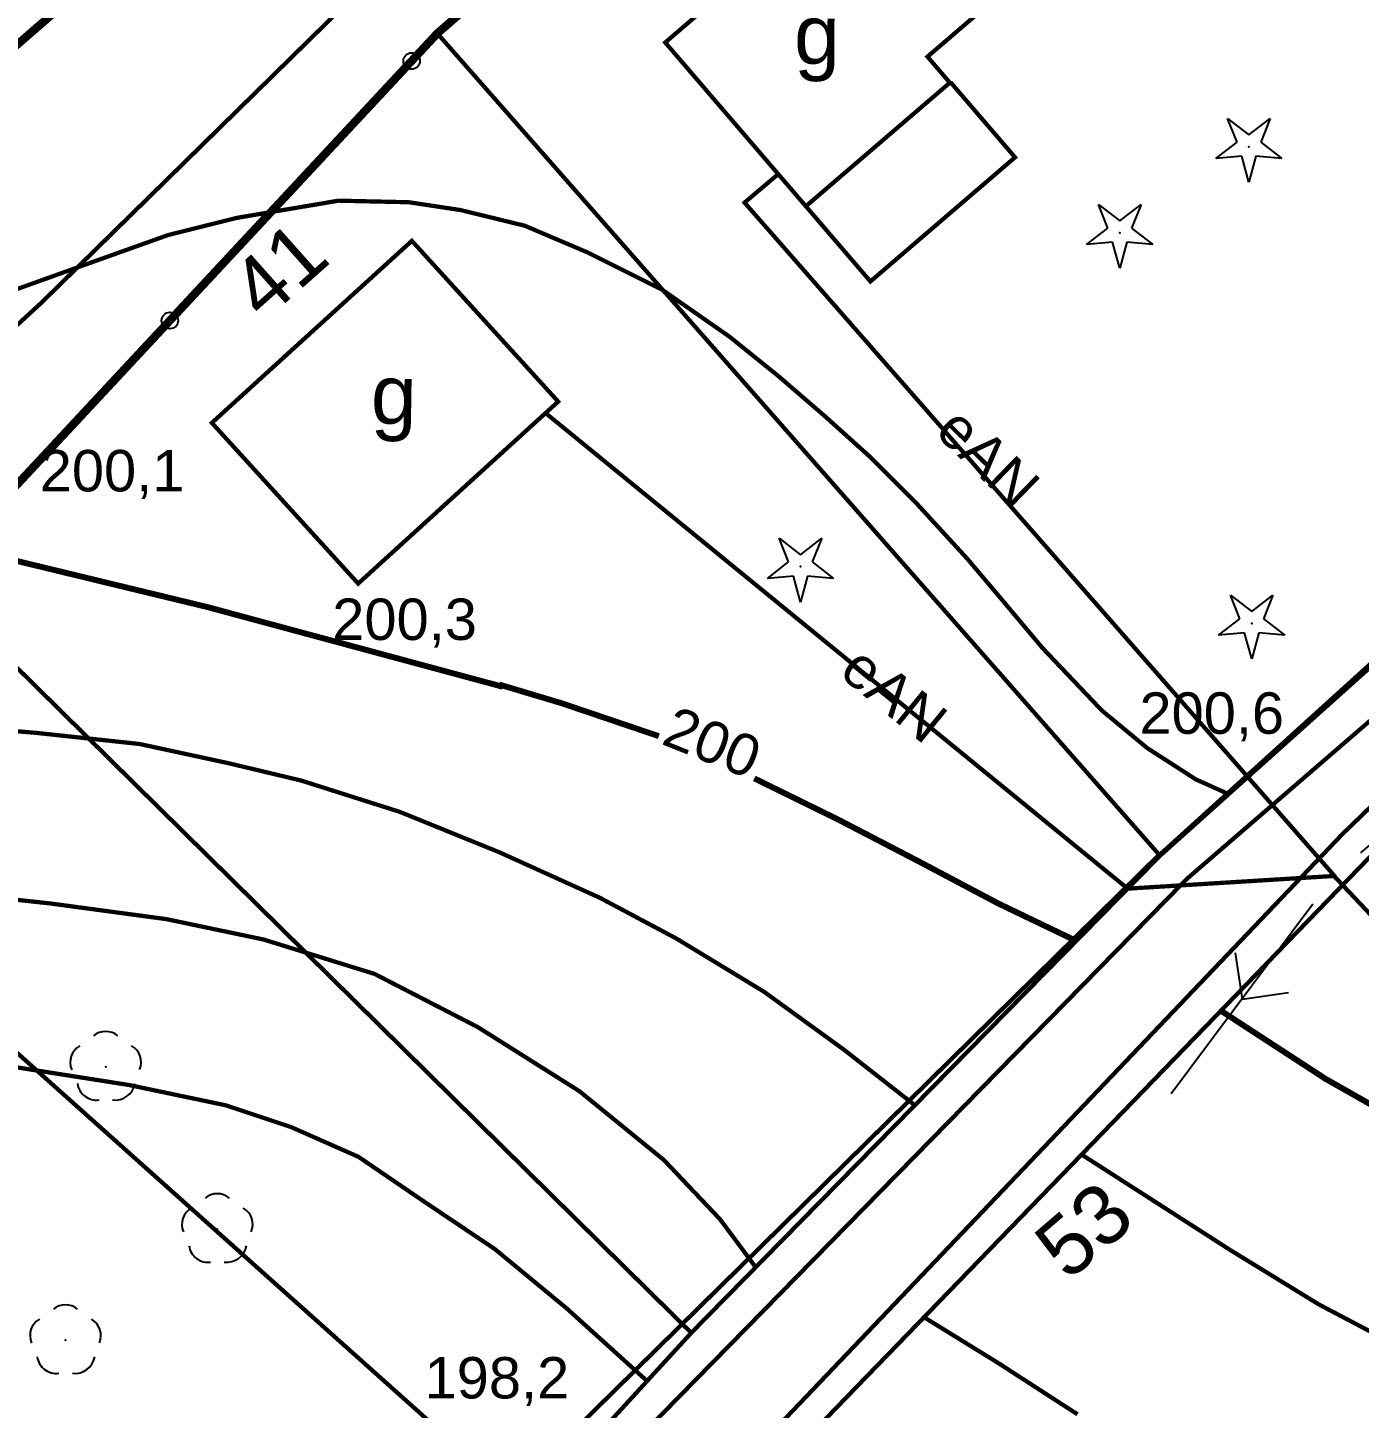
# Model space of a CAD drawing. Extents: x 7572697 to 7573818, y 5546684 to 5547005.
# Drawn here: x 7573226.33 to 7573254.49, y 5546802.58 to 5546831.78 of the extents above; entities that cross this region are included whole.
import ezdxf
from ezdxf.enums import TextEntityAlignment as Align

# ---------------------------------------------------------------- set-up
doc = ezdxf.new("R2010")
doc.units = 0
doc.header["$MEASUREMENT"] = 0
doc.linetypes.add('2', pattern=[1, 0.5, -0.5])
doc.linetypes.add('901', pattern=[0])
doc.styles.add('STYL_ARIAL', font='Arial', dxfattribs={"oblique": 0.1})

# ---------------------------------------------------------------- blocks, each defined once
blk = doc.blocks.new('921')
at = {"color": 0}
for p, q in [((-0.25, 0.1), (-0.45, 0.6)), ((-0.45, 0.6), (0, 0.25)), ((0, 0.25), (0.45, 0.6)), ((0.45, 0.6), (0.25, 0.1)), ((-0.7, -0.25), (-0.25, 0.1)), ((0.25, 0.1), (0.7, -0.25)), ((-0.15, -0.2), (-0.7, -0.25)), ((0, -0.75), (-0.15, -0.2)), ((0.15, -0.2), (0, -0.75)), ((0.7, -0.25), (0.15, -0.2))]:
    blk.add_line(p, q, dxfattribs=at)
blk.add_point((0, 0), dxfattribs=at)
blk = doc.blocks.new('516')
at = {"color": 0}
for p, q in [((3.25, 0), (2.55, 0.7)), ((0.75, 0), (5.75, 0)), ((2.55, -0.7), (3.25, 0))]:
    blk.add_line(p, q, dxfattribs=at)
blk = doc.blocks.new('922')
at = {"color": 0}
for centre, radius, start, end in [((0, 0.35), 0.4, 50.114, 129.886), ((-0.35, 0.1), 0.4, 119.8482, 203.5195), ((0.35, 0.1), 0.4, 336.8845, 60.1518), ((-0.2, -0.3), 0.4, 187.477, 278.4788), ((0.2, -0.275), 0.425, 262.6459, 349.6289)]:
    blk.add_arc(centre, radius, start, end, dxfattribs=at)
blk.add_point((0, 0), dxfattribs=at)

msp = doc.modelspace()

# ---------------------------------------------------------------- linework, layer by layer
at = {"color": 0, "const_width": 0.09}
for points in [[(7573294.746, 5546886.9156), (7573282.8397, 5546876.5307), (7573268.5522, 5546864.5318), (7573254.2647, 5546852.4271), (7573248.0999, 5546847.1751), (7573233.7462, 5546832.9537), (7573226.6157, 5546825.9555), (7573220.2656, 5546820.1346), (7573212.0636, 5546812.4617), (7573209.087, 5546809.6571)], [(7573242.784, 5546828.001), (7573245.828, 5546830.614), (7573245.3555, 5546831.1644), (7573246.4907, 5546832.1388), (7573243.99, 5546835.052), (7573239.8108, 5546831.4645), (7573242.784, 5546828.001)], [(7573230.225, 5546823.421), (7573233.319, 5546820.022), (7573237.5472, 5546823.8708), (7573234.4532, 5546827.2698), (7573230.225, 5546823.421)], [(7573253.8936, 5546813.8182), (7573253.8916, 5546813.821), (7573253.8897, 5546813.824), (7573253.8879, 5546813.8269), (7573253.8862, 5546813.83), (7573253.8846, 5546813.8331), (7573253.8831, 5546813.8363), (7573253.8817, 5546813.8395), (7573253.8804, 5546813.8427), (7573253.8793, 5546813.846), (7573253.8783, 5546813.8493), (7573253.8773, 5546813.8527), (7573253.8765, 5546813.8561), (7573253.8759, 5546813.8595), (7573253.8753, 5546813.863), (7573253.8749, 5546813.8664), (7573253.8745, 5546813.8699), (7573253.8744, 5546813.8734), (7573253.8743, 5546813.8769), (7573253.8743, 5546813.8804), (7573253.8745, 5546813.8839), (7573253.8748, 5546813.8873), (7573253.8752, 5546813.8908), (7573253.8757, 5546813.8943), (7573253.8764, 5546813.8977), (7573253.8772, 5546813.9011), (7573253.878, 5546813.9045), (7573253.8791, 5546813.9078), (7573253.8802, 5546813.9111), (7573253.8814, 5546813.9144), (7573253.8828, 5546813.9176), (7573253.8842, 5546813.9208), (7573253.8858, 5546813.9239), (7573253.8875, 5546813.9269), (7573253.8893, 5546813.9299), (7573253.8912, 5546813.9329), (7573253.8931, 5546813.9357), (7573253.8952, 5546813.9385), (7573253.8974, 5546813.9413), (7573253.8997, 5546813.9439), (7573253.9021, 5546813.9465), (7573253.9045, 5546813.9489), (7573253.9071, 5546813.9513), (7573253.9097, 5546813.9536), (7573253.9124, 5546813.9558), (7573253.9152, 5546813.958), (7573253.918, 5546813.96), (7573253.921, 5546813.9619), (7573253.9239, 5546813.9637), (7573253.927, 5546813.9654), (7573253.9301, 5546813.967), (7573253.9333, 5546813.9685), (7573253.9365, 5546813.9699), (7573253.9397, 5546813.9711), (7573253.943, 5546813.9723), (7573253.9463, 5546813.9733), (7573253.9497, 5546813.9742), (7573253.9531, 5546813.975), (7573253.9565, 5546813.9757), (7573253.96, 5546813.9763), (7573253.9634, 5546813.9767), (7573253.9669, 5546813.977), (7573253.9704, 5546813.9772), (7573253.9739, 5546813.9773), (7573253.9774, 5546813.9772), (7573253.9809, 5546813.9771), (7573253.9843, 5546813.9768), (7573253.9878, 5546813.9764), (7573253.9913, 5546813.9758), (7573253.9947, 5546813.9752), (7573253.9981, 5546813.9744), (7573254.0015, 5546813.9735), (7573254.0048, 5546813.9725), (7573254.0081, 5546813.9714), (7573254.0114, 5546813.9701), (7573254.0146, 5546813.9688), (7573254.0178, 5546813.9673), (7573254.0209, 5546813.9658), (7573254.0239, 5546813.9641), (7573254.0269, 5546813.9623), (7573254.0299, 5546813.9604), (7573254.0327, 5546813.9584), (7573254.0355, 5546813.9563), (7573254.0383, 5546813.9541), (7573254.0409, 5546813.9518), (7573254.0435, 5546813.9495), (7573254.0459, 5546813.947), (7573254.0483, 5546813.9445), (7573254.0506, 5546813.9418), (7573254.0528, 5546813.9391), (7573254.055, 5546813.9364), (7573254.057, 5546813.9335), (7573254.0589, 5546813.9306), (7573254.0607, 5546813.9276), (7573254.0624, 5546813.9246), (7573254.064, 5546813.9215), (7573254.0655, 5546813.9183), (7573254.0669, 5546813.9151), (7573254.0681, 5546813.9118), (7573254.0693, 5546813.9085), (7573254.0703, 5546813.9052), (7573254.0712, 5546813.9018), (7573254.072, 5546813.8984), (7573254.0727, 5546813.895), (7573254.0732, 5546813.8916), (7573254.0737, 5546813.8881), (7573254.074, 5546813.8846), (7573254.0742, 5546813.8812), (7573254.0743, 5546813.8777), (7573254.0742, 5546813.8742), (7573254.0741, 5546813.8707), (7573254.0738, 5546813.8672), (7573254.0734, 5546813.8637), (7573254.0728, 5546813.8603), (7573254.0722, 5546813.8569), (7573254.0714, 5546813.8535), (7573254.0705, 5546813.8501), (7573254.0695, 5546813.8467), (7573254.0684, 5546813.8434), (7573254.0671, 5546813.8402), (7573254.0658, 5546813.837), (7573254.0643, 5546813.8338), (7573254.0628, 5546813.8307), (7573254.0611, 5546813.8276), (7573254.0593, 5546813.8246), (7573254.0574, 5546813.8217), (7573254.0554, 5546813.8188), (7573254.0533, 5546813.816), (7573254.0511, 5546813.8133), (7573254.0488, 5546813.8107), (7573254.0465, 5546813.8081), (7573254.044, 5546813.8056), (7573254.0415, 5546813.8032), (7573254.0388, 5546813.8009), (7573254.0361, 5546813.7987), (7573254.0334, 5546813.7966), (7573254.0305, 5546813.7946), (7573254.0276, 5546813.7927), (7573254.0246, 5546813.7909), (7573254.0216, 5546813.7892), (7573254.0185, 5546813.7876), (7573254.0153, 5546813.7861), (7573254.0121, 5546813.7847), (7573254.0088, 5546813.7834), (7573254.0055, 5546813.7823), (7573254.0022, 5546813.7813), (7573253.9988, 5546813.7803), (7573253.9954, 5546813.7795), (7573253.992, 5546813.7789), (7573253.9886, 5546813.7783), (7573253.9851, 5546813.7779), (7573253.9816, 5546813.7775), (7573253.9781, 5546813.7774), (7573253.9747, 5546813.7773), (7573253.9712, 5546813.7773), (7573253.9677, 5546813.7775), (7573253.9642, 5546813.7778), (7573253.9607, 5546813.7782), (7573253.9573, 5546813.7787), (7573253.9539, 5546813.7794), (7573253.9505, 5546813.7802), (7573253.9471, 5546813.781), (7573253.9437, 5546813.7821), (7573253.9404, 5546813.7832), (7573253.9372, 5546813.7844), (7573253.934, 5546813.7858), (7573253.9308, 5546813.7872), (7573253.9277, 5546813.7888), (7573253.9246, 5546813.7905), (7573253.9216, 5546813.7923), (7573253.9187, 5546813.7942), (7573253.9158, 5546813.7962), (7573253.913, 5546813.7982), (7573253.9103, 5546813.8004), (7573253.9076, 5546813.8027), (7573253.9051, 5546813.8051), (7573253.9026, 5546813.8075), (7573253.9002, 5546813.8101), (7573253.8979, 5546813.8127), (7573253.8936, 5546813.8182)]]:
    msp.add_lwpolyline(points, dxfattribs=at)
at = {"color": 3, "linetype": '901', "const_width": 0.175}
for points in [[(7573224.226, 5546820.096), (7573234.992, 5546831.657), (7573247.147, 5546842.212), (7573257.8, 5546851.654), (7573280.732, 5546871.932), (7573291.612, 5546881.64)], [(7573208.7199, 5546816.2851), (7573240.8866, 5546844.278)]]:
    msp.add_lwpolyline(points, dxfattribs=at)
at = {"color": 5, "const_width": 0.09}
for points in [[(7573237.3646, 5546800.0321), (7573250.8415, 5546813.7794), (7573274.0191, 5546833.7952), (7573297.091, 5546853.5333), (7573317.3846, 5546871.3531)], [(7573199.83, 5546806.53), (7573208.5938, 5546825.7585), (7573246.3501, 5546791.9974), (7573275.3751, 5546766.7692), (7573286.8978, 5546756.7282), (7573305.899, 5546737.356)]]:
    msp.add_lwpolyline(points, dxfattribs=at)
at = {"color": 0, "linetype": '2', "const_width": 0.09}
for points in [[(7573227.0356, 5546781.6916), (7573230.6405, 5546786.7518), (7573237.3874, 5546796.3826), (7573239.4049, 5546799.2599), (7573242.4476, 5546802.468), (7573254.1157, 5546814.7116), (7573255.1873, 5546815.7501), (7573263.1909, 5546822.5962), (7573277.8489, 5546835.0052), (7573290.5422, 5546845.8399), (7573296.6938, 5546851.1646), (7573305.1208, 5546858.487)], [(7573272.6223, 5546834.0188), (7573261.3114, 5546824.2954), (7573250.265, 5546814.2875)], [(7573242.784, 5546828.001), (7573244.149, 5546826.411), (7573247.2062, 5546829.0356), (7573245.8413, 5546830.6255)], [(7573232.5423, 5546819.3379), (7573232.5413, 5546819.3393), (7573232.5404, 5546819.3408), (7573232.5395, 5546819.3423), (7573232.5386, 5546819.3438), (7573232.5378, 5546819.3453), (7573232.5371, 5546819.3469), (7573232.5364, 5546819.3485), (7573232.5358, 5546819.3501), (7573232.5352, 5546819.3518), (7573232.5347, 5546819.3535), (7573232.5342, 5546819.3551), (7573232.5338, 5546819.3568), (7573232.5335, 5546819.3585), (7573232.5332, 5546819.3603), (7573232.533, 5546819.362), (7573232.5328, 5546819.3637), (7573232.5327, 5546819.3655), (7573232.5327, 5546819.3672), (7573232.5327, 5546819.369), (7573232.5328, 5546819.3707), (7573232.5329, 5546819.3725), (7573232.5331, 5546819.3742), (7573232.5334, 5546819.3759), (7573232.5337, 5546819.3776), (7573232.5341, 5546819.3793), (7573232.5346, 5546819.381), (7573232.5351, 5546819.3827), (7573232.5356, 5546819.3843), (7573232.5363, 5546819.386), (7573232.5369, 5546819.3876), (7573232.5377, 5546819.3892), (7573232.5384, 5546819.3907), (7573232.5393, 5546819.3923), (7573232.5402, 5546819.3938), (7573232.5411, 5546819.3952), (7573232.5421, 5546819.3967), (7573232.5432, 5546819.3981), (7573232.5443, 5546819.3994), (7573232.5454, 5546819.4007), (7573232.5466, 5546819.402), (7573232.5478, 5546819.4033), (7573232.5491, 5546819.4044), (7573232.5504, 5546819.4056), (7573232.5518, 5546819.4067), (7573232.5531, 5546819.4078), (7573232.5546, 5546819.4088), (7573232.556, 5546819.4097), (7573232.5575, 5546819.4106), (7573232.559, 5546819.4115), (7573232.5606, 5546819.4123), (7573232.5622, 5546819.413), (7573232.5638, 5546819.4137), (7573232.5654, 5546819.4143), (7573232.5671, 5546819.4149), (7573232.5687, 5546819.4154), (7573232.5704, 5546819.4159), (7573232.5721, 5546819.4163), (7573232.5738, 5546819.4166), (7573232.5755, 5546819.4169), (7573232.5773, 5546819.4171), (7573232.579, 5546819.4173), (7573232.5807, 5546819.4174), (7573232.5825, 5546819.4174), (7573232.5842, 5546819.4174), (7573232.586, 5546819.4173), (7573232.5877, 5546819.4172), (7573232.5895, 5546819.417), (7573232.5912, 5546819.4167), (7573232.5929, 5546819.4164), (7573232.5946, 5546819.416), (7573232.5963, 5546819.4155), (7573232.598, 5546819.415), (7573232.5996, 5546819.4145), (7573232.6012, 5546819.4138), (7573232.6028, 5546819.4132), (7573232.6044, 5546819.4124), (7573232.606, 5546819.4117), (7573232.6075, 5546819.4108), (7573232.609, 5546819.4099), (7573232.6105, 5546819.409), (7573232.6119, 5546819.408), (7573232.6133, 5546819.4069), (7573232.6147, 5546819.4058), (7573232.616, 5546819.4047), (7573232.6173, 5546819.4035), (7573232.6185, 5546819.4023), (7573232.6197, 5546819.401), (7573232.6209, 5546819.3997), (7573232.622, 5546819.3984), (7573232.623, 5546819.397), (7573232.624, 5546819.3955), (7573232.625, 5546819.3941), (7573232.6259, 5546819.3926), (7573232.6267, 5546819.3911), (7573232.6275, 5546819.3895), (7573232.6283, 5546819.3879), (7573232.629, 5546819.3863), (7573232.6296, 5546819.3847), (7573232.6302, 5546819.3831), (7573232.6307, 5546819.3814), (7573232.6312, 5546819.3797), (7573232.6316, 5546819.378), (7573232.6319, 5546819.3763), (7573232.6322, 5546819.3746), (7573232.6324, 5546819.3728), (7573232.6325, 5546819.3711), (7573232.6326, 5546819.3694), (7573232.6327, 5546819.3676), (7573232.6327, 5546819.3659), (7573232.6326, 5546819.3641), (7573232.6324, 5546819.3624), (7573232.6322, 5546819.3607), (7573232.632, 5546819.3589), (7573232.6316, 5546819.3572), (7573232.6312, 5546819.3555), (7573232.6308, 5546819.3538), (7573232.6303, 5546819.3522), (7573232.6297, 5546819.3505), (7573232.6291, 5546819.3489), (7573232.6284, 5546819.3473), (7573232.6277, 5546819.3457), (7573232.6269, 5546819.3441), (7573232.6261, 5546819.3426), (7573232.6252, 5546819.3411), (7573232.6242, 5546819.3396), (7573232.6232, 5546819.3382), (7573232.6222, 5546819.3368), (7573232.6211, 5546819.3354), (7573232.62, 5546819.3341), (7573232.6188, 5546819.3328), (7573232.6176, 5546819.3316), (7573232.6163, 5546819.3304), (7573232.615, 5546819.3292), (7573232.6136, 5546819.3281), (7573232.6122, 5546819.3271), (7573232.6108, 5546819.3261), (7573232.6093, 5546819.3251), (7573232.6079, 5546819.3242), (7573232.6063, 5546819.3234), (7573232.6048, 5546819.3226), (7573232.6032, 5546819.3218), (7573232.6016, 5546819.3211), (7573232.6, 5546819.3205), (7573232.5983, 5546819.3199), (7573232.5967, 5546819.3194), (7573232.595, 5546819.319), (7573232.5933, 5546819.3186), (7573232.5916, 5546819.3182), (7573232.5898, 5546819.3179), (7573232.5881, 5546819.3177), (7573232.5864, 5546819.3176), (7573232.5846, 5546819.3175), (7573232.5829, 5546819.3174), (7573232.5811, 5546819.3174), (7573232.5794, 5546819.3175), (7573232.5776, 5546819.3177), (7573232.5759, 5546819.3179), (7573232.5742, 5546819.3181), (7573232.5725, 5546819.3185), (7573232.5708, 5546819.3189), (7573232.5691, 5546819.3193), (7573232.5674, 5546819.3198), (7573232.5658, 5546819.3204), (7573232.5641, 5546819.321), (7573232.5625, 5546819.3217), (7573232.5609, 5546819.3224), (7573232.5594, 5546819.3232), (7573232.5579, 5546819.324), (7573232.5564, 5546819.3249), (7573232.5549, 5546819.3259), (7573232.5535, 5546819.3269), (7573232.5521, 5546819.3279), (7573232.5507, 5546819.329), (7573232.5494, 5546819.3301), (7573232.5481, 5546819.3313), (7573232.5469, 5546819.3325), (7573232.5457, 5546819.3338), (7573232.5445, 5546819.3351), (7573232.5423, 5546819.3379)], [(7573251.5262, 5546815.9644), (7573251.5252, 5546815.9659), (7573251.5243, 5546815.9673), (7573251.5233, 5546815.9688), (7573251.5225, 5546815.9703), (7573251.5217, 5546815.9719), (7573251.521, 5546815.9735), (7573251.5203, 5546815.9751), (7573251.5196, 5546815.9767), (7573251.5191, 5546815.9783), (7573251.5185, 5546815.98), (7573251.5181, 5546815.9817), (7573251.5177, 5546815.9834), (7573251.5173, 5546815.9851), (7573251.5171, 5546815.9868), (7573251.5168, 5546815.9886), (7573251.5167, 5546815.9903), (7573251.5166, 5546815.992), (7573251.5166, 5546815.9938), (7573251.5166, 5546815.9955), (7573251.5167, 5546815.9973), (7573251.5168, 5546815.999), (7573251.517, 5546816.0007), (7573251.5173, 5546816.0025), (7573251.5176, 5546816.0042), (7573251.518, 5546816.0059), (7573251.5184, 5546816.0076), (7573251.5189, 5546816.0092), (7573251.5195, 5546816.0109), (7573251.5201, 5546816.0125), (7573251.5208, 5546816.0141), (7573251.5215, 5546816.0157), (7573251.5223, 5546816.0173), (7573251.5232, 5546816.0188), (7573251.5241, 5546816.0203), (7573251.525, 5546816.0218), (7573251.526, 5546816.0232), (7573251.527, 5546816.0246), (7573251.5281, 5546816.026), (7573251.5293, 5546816.0273), (7573251.5305, 5546816.0286), (7573251.5317, 5546816.0298), (7573251.533, 5546816.031), (7573251.5343, 5546816.0322), (7573251.5356, 5546816.0333), (7573251.537, 5546816.0343), (7573251.5384, 5546816.0353), (7573251.5399, 5546816.0363), (7573251.5414, 5546816.0372), (7573251.5429, 5546816.038), (7573251.5445, 5546816.0388), (7573251.546, 5546816.0396), (7573251.5476, 5546816.0403), (7573251.5493, 5546816.0409), (7573251.5509, 5546816.0415), (7573251.5526, 5546816.042), (7573251.5543, 5546816.0424), (7573251.556, 5546816.0428), (7573251.5577, 5546816.0432), (7573251.5594, 5546816.0435), (7573251.5611, 5546816.0437), (7573251.5629, 5546816.0438), (7573251.5646, 5546816.0439), (7573251.5664, 5546816.044), (7573251.5681, 5546816.044), (7573251.5699, 5546816.0439), (7573251.5716, 5546816.0437), (7573251.5733, 5546816.0435), (7573251.575, 5546816.0433), (7573251.5768, 5546816.0429), (7573251.5785, 5546816.0425), (7573251.5802, 5546816.0421), (7573251.5818, 5546816.0416), (7573251.5835, 5546816.041), (7573251.5851, 5546816.0404), (7573251.5867, 5546816.0397), (7573251.5883, 5546816.039), (7573251.5899, 5546816.0382), (7573251.5914, 5546816.0374), (7573251.5929, 5546816.0365), (7573251.5944, 5546816.0355), (7573251.5958, 5546816.0345), (7573251.5972, 5546816.0335), (7573251.5985, 5546816.0324), (7573251.5999, 5546816.0313), (7573251.6011, 5546816.0301), (7573251.6024, 5546816.0288), (7573251.6036, 5546816.0276), (7573251.6047, 5546816.0263), (7573251.6058, 5546816.0249), (7573251.6069, 5546816.0235), (7573251.6079, 5546816.0221), (7573251.6089, 5546816.0206), (7573251.6098, 5546816.0191), (7573251.6106, 5546816.0176), (7573251.6114, 5546816.0161), (7573251.6122, 5546816.0145), (7573251.6128, 5546816.0129), (7573251.6135, 5546816.0113), (7573251.614, 5546816.0096), (7573251.6146, 5546816.0079), (7573251.615, 5546816.0063), (7573251.6154, 5546816.0046), (7573251.6158, 5546816.0028), (7573251.616, 5546816.0011), (7573251.6163, 5546815.9994), (7573251.6164, 5546815.9977), (7573251.6165, 5546815.9959), (7573251.6166, 5546815.9942), (7573251.6165, 5546815.9924), (7573251.6164, 5546815.9907), (7573251.6163, 5546815.9889), (7573251.6161, 5546815.9872), (7573251.6158, 5546815.9855), (7573251.6155, 5546815.9838), (7573251.6151, 5546815.9821), (7573251.6147, 5546815.9804), (7573251.6142, 5546815.9787), (7573251.6136, 5546815.9771), (7573251.613, 5546815.9754), (7573251.6123, 5546815.9738), (7573251.6116, 5546815.9722), (7573251.6108, 5546815.9707), (7573251.61, 5546815.9691), (7573251.6091, 5546815.9676), (7573251.6081, 5546815.9662), (7573251.6071, 5546815.9647), (7573251.6061, 5546815.9633), (7573251.605, 5546815.962), (7573251.6038, 5546815.9607), (7573251.6027, 5546815.9594), (7573251.6014, 5546815.9581), (7573251.6002, 5546815.9569), (7573251.5988, 5546815.9558), (7573251.5975, 5546815.9547), (7573251.5961, 5546815.9536), (7573251.5947, 5546815.9526), (7573251.5932, 5546815.9517), (7573251.5917, 5546815.9508), (7573251.5902, 5546815.9499), (7573251.5886, 5546815.9491), (7573251.5871, 5546815.9484), (7573251.5855, 5546815.9477), (7573251.5838, 5546815.9471), (7573251.5822, 5546815.9465), (7573251.5805, 5546815.946), (7573251.5788, 5546815.9455), (7573251.5771, 5546815.9451), (7573251.5754, 5546815.9448), (7573251.5737, 5546815.9445), (7573251.572, 5546815.9443), (7573251.5702, 5546815.9441), (7573251.5685, 5546815.944), (7573251.5667, 5546815.944), (7573251.565, 5546815.944), (7573251.5633, 5546815.9441), (7573251.5615, 5546815.9442), (7573251.5598, 5546815.9444), (7573251.5581, 5546815.9447), (7573251.5563, 5546815.945), (7573251.5546, 5546815.9454), (7573251.553, 5546815.9459), (7573251.5513, 5546815.9464), (7573251.5496, 5546815.9469), (7573251.548, 5546815.9475), (7573251.5464, 5546815.9482), (7573251.5448, 5546815.949), (7573251.5433, 5546815.9497), (7573251.5417, 5546815.9506), (7573251.5402, 5546815.9515), (7573251.5388, 5546815.9524), (7573251.5373, 5546815.9534), (7573251.5359, 5546815.9545), (7573251.5346, 5546815.9556), (7573251.5332, 5546815.9567), (7573251.532, 5546815.9579), (7573251.5307, 5546815.9591), (7573251.5295, 5546815.9604), (7573251.5284, 5546815.9617), (7573251.5262, 5546815.9644)], [(7573209.0703, 5546765.499), (7573219.3891, 5546772.9404), (7573221.7372, 5546778.7943), (7573222.6434, 5546781.0499), (7573228.9273, 5546789.8142), (7573236.792, 5546801.0392), (7573250.2792, 5546814.3147)], [(7573238.297, 5546802.8675), (7573238.296, 5546802.869), (7573238.2951, 5546802.8704), (7573238.2942, 5546802.8719), (7573238.2933, 5546802.8735), (7573238.2925, 5546802.875), (7573238.2918, 5546802.8766), (7573238.2911, 5546802.8782), (7573238.2905, 5546802.8798), (7573238.2899, 5546802.8815), (7573238.2894, 5546802.8831), (7573238.2889, 5546802.8848), (7573238.2885, 5546802.8865), (7573238.2882, 5546802.8882), (7573238.2879, 5546802.8899), (7573238.2877, 5546802.8917), (7573238.2875, 5546802.8934), (7573238.2874, 5546802.8952), (7573238.2874, 5546802.8969), (7573238.2874, 5546802.8986), (7573238.2875, 5546802.9004), (7573238.2876, 5546802.9021), (7573238.2878, 5546802.9039), (7573238.2881, 5546802.9056), (7573238.2884, 5546802.9073), (7573238.2888, 5546802.909), (7573238.2893, 5546802.9107), (7573238.2898, 5546802.9124), (7573238.2903, 5546802.914), (7573238.2909, 5546802.9156), (7573238.2916, 5546802.9173), (7573238.2924, 5546802.9188), (7573238.2931, 5546802.9204), (7573238.294, 5546802.9219), (7573238.2949, 5546802.9234), (7573238.2958, 5546802.9249), (7573238.2968, 5546802.9263), (7573238.2979, 5546802.9277), (7573238.299, 5546802.9291), (7573238.3001, 5546802.9304), (7573238.3013, 5546802.9317), (7573238.3025, 5546802.9329), (7573238.3038, 5546802.9341), (7573238.3051, 5546802.9353), (7573238.3064, 5546802.9364), (7573238.3078, 5546802.9374), (7573238.3093, 5546802.9384), (7573238.3107, 5546802.9394), (7573238.3122, 5546802.9403), (7573238.3137, 5546802.9412), (7573238.3153, 5546802.9419), (7573238.3169, 5546802.9427), (7573238.3185, 5546802.9434), (7573238.3201, 5546802.944), (7573238.3217, 5546802.9446), (7573238.3234, 5546802.9451), (7573238.3251, 5546802.9456), (7573238.3268, 5546802.946), (7573238.3285, 5546802.9463), (7573238.3302, 5546802.9466), (7573238.332, 5546802.9468), (7573238.3337, 5546802.947), (7573238.3354, 5546802.9471), (7573238.3372, 5546802.9471), (7573238.3389, 5546802.9471), (7573238.3407, 5546802.947), (7573238.3424, 5546802.9468), (7573238.3441, 5546802.9466), (7573238.3459, 5546802.9464), (7573238.3476, 5546802.946), (7573238.3493, 5546802.9457), (7573238.351, 5546802.9452), (7573238.3526, 5546802.9447), (7573238.3543, 5546802.9441), (7573238.3559, 5546802.9435), (7573238.3575, 5546802.9428), (7573238.3591, 5546802.9421), (7573238.3607, 5546802.9413), (7573238.3622, 5546802.9405), (7573238.3637, 5546802.9396), (7573238.3652, 5546802.9387), (7573238.3666, 5546802.9377), (7573238.368, 5546802.9366), (7573238.3694, 5546802.9355), (7573238.3707, 5546802.9344), (7573238.372, 5546802.9332), (7573238.3732, 5546802.932), (7573238.3744, 5546802.9307), (7573238.3756, 5546802.9294), (7573238.3767, 5546802.928), (7573238.3777, 5546802.9266), (7573238.3787, 5546802.9252), (7573238.3797, 5546802.9238), (7573238.3806, 5546802.9223), (7573238.3814, 5546802.9207), (7573238.3822, 5546802.9192), (7573238.383, 5546802.9176), (7573238.3837, 5546802.916), (7573238.3843, 5546802.9144), (7573238.3849, 5546802.9127), (7573238.3854, 5546802.9111), (7573238.3858, 5546802.9094), (7573238.3862, 5546802.9077), (7573238.3866, 5546802.906), (7573238.3869, 5546802.9042), (7573238.3871, 5546802.9025), (7573238.3872, 5546802.9008), (7573238.3873, 5546802.899), (7573238.3874, 5546802.8973), (7573238.3874, 5546802.8955), (7573238.3873, 5546802.8938), (7573238.3871, 5546802.8921), (7573238.3869, 5546802.8903), (7573238.3867, 5546802.8886), (7573238.3863, 5546802.8869), (7573238.3859, 5546802.8852), (7573238.3855, 5546802.8835), (7573238.385, 5546802.8818), (7573238.3844, 5546802.8802), (7573238.3838, 5546802.8785), (7573238.3831, 5546802.8769), (7573238.3824, 5546802.8753), (7573238.3816, 5546802.8738), (7573238.3808, 5546802.8723), (7573238.3799, 5546802.8708), (7573238.3789, 5546802.8693), (7573238.3779, 5546802.8679), (7573238.3769, 5546802.8665), (7573238.3758, 5546802.8651), (7573238.3747, 5546802.8638), (7573238.3735, 5546802.8625), (7573238.3722, 5546802.8613), (7573238.371, 5546802.8601), (7573238.3697, 5546802.8589), (7573238.3683, 5546802.8578), (7573238.3669, 5546802.8568), (7573238.3655, 5546802.8557), (7573238.364, 5546802.8548), (7573238.3625, 5546802.8539), (7573238.361, 5546802.853), (7573238.3595, 5546802.8522), (7573238.3579, 5546802.8515), (7573238.3563, 5546802.8508), (7573238.3547, 5546802.8502), (7573238.353, 5546802.8496), (7573238.3513, 5546802.8491), (7573238.3497, 5546802.8486), (7573238.348, 5546802.8482), (7573238.3462, 5546802.8479), (7573238.3445, 5546802.8476), (7573238.3428, 5546802.8474), (7573238.3411, 5546802.8472), (7573238.3393, 5546802.8471), (7573238.3376, 5546802.8471), (7573238.3358, 5546802.8471), (7573238.3341, 5546802.8472), (7573238.3323, 5546802.8473), (7573238.3306, 5546802.8476), (7573238.3289, 5546802.8478), (7573238.3272, 5546802.8481), (7573238.3255, 5546802.8485), (7573238.3238, 5546802.849), (7573238.3221, 5546802.8495), (7573238.3205, 5546802.85), (7573238.3188, 5546802.8507), (7573238.3172, 5546802.8513), (7573238.3156, 5546802.8521), (7573238.3141, 5546802.8529), (7573238.3125, 5546802.8537), (7573238.311, 5546802.8546), (7573238.3096, 5546802.8555), (7573238.3081, 5546802.8565), (7573238.3067, 5546802.8576), (7573238.3054, 5546802.8587), (7573238.3041, 5546802.8598), (7573238.3028, 5546802.861), (7573238.3015, 5546802.8622), (7573238.3003, 5546802.8635), (7573238.2992, 5546802.8648), (7573238.297, 5546802.8675)]]:
    msp.add_lwpolyline(points, dxfattribs=at)
at = {"color": 3, "const_width": 0.09}
for points in [[(7573250.272, 5546814.267), (7573261.893, 5546824.688), (7573247.147, 5546842.212)], [(7573234.992, 5546831.657), (7573250.272, 5546814.267), (7573240.361, 5546804.177)], [(7573230.941, 5546793.895), (7573240.361, 5546804.177), (7573224.226, 5546820.096)], [(7573255.2, 5546814.749), (7573242.125, 5546801.246)]]:
    msp.add_lwpolyline(points, dxfattribs=at)
at = {"color": 1, "const_width": 0.09}
for points in [[(7573253.9743, 5546813.8237), (7573241.4877, 5546828.0788), (7573242.1844, 5546828.6683)], [(7573237.2807, 5546823.6282), (7573249.5881, 5546813.5707), (7573253.95, 5546813.839)], [(7573253.95, 5546813.839), (7573263.4315, 5546803.7959)]]:
    msp.add_lwpolyline(points, dxfattribs=at)
at = {"color": 37}
for points, const_width in [([(7573251.6881, 5546815.5847), (7573251.0266, 5546815.8824), (7573250.0014, 5546816.5438), (7573249.0423, 5546817.3376), (7573247.7855, 5546818.6605), (7573246.9256, 5546819.6857), (7573246.198, 5546820.5456), (7573245.1066, 5546821.7363), (7573244.1475, 5546822.6954), (7573243.1553, 5546823.5884), (7573242.1962, 5546824.4152), (7573241.1709, 5546825.242), (7573239.7488, 5546826.2342), (7573238.1613, 5546827.0279), (7573236.8384, 5546827.5902), (7573235.4824, 5546827.9209), (7573234.391, 5546828.0863), (7573232.9027, 5546828.1193), (7573230.7529, 5546827.7555), (7573229.2977, 5546827.3917), (7573227.4456, 5546826.7303), (7573225.6928, 5546826.1019)], 0.09), ([(7573236.3753, 5546817.8403), (7573230.1245, 5546819.527), (7573226.0235, 5546820.5192), (7573224.2706, 5546820.9161), (7573222.2598, 5546821.0087), (7573219.3494, 5546820.8433), (7573215.546, 5546820.8433), (7573211.9079, 5546820.711), (7573208.6933, 5546820.5126)], 0.125), ([(7573208.6867, 5546817.9858), (7573209.9104, 5546818.085), (7573211.564, 5546817.9527), (7573212.6224, 5546817.8535), (7573214.0776, 5546817.4897), (7573215.8635, 5546817.2913), (7573217.5172, 5546817.2251), (7573219.5016, 5546817.192), (7573221.8167, 5546817.159), (7573224.2641, 5546817.0598), (7573226.5461, 5546816.8613), (7573228.6958, 5546816.6298), (7573230.5942, 5546816.2197), (7573232.1156, 5546815.8559), (7573234.1992, 5546815.1944), (7573236.3158, 5546814.3345), (7573238.4325, 5546813.3754), (7573240.0465, 5546812.5155), (7573241.8985, 5546811.3911), (7573243.5853, 5546810.1674), (7573245.1066, 5546808.9767)], 0.09), ([(7573236.3026, 5546817.8866), (7573237.6255, 5546817.4897), (7573239.676, 5546816.7952)], 0.125), ([(7573241.6935, 5546815.9022), (7573243.4464, 5546815.0423), (7573245.1662, 5546814.1493), (7573246.8529, 5546813.2564), (7573248.5065, 5546812.4626)], 0.125), ([(7573241.7332, 5546805.5504), (7573240.9725, 5546806.5757), (7573239.7819, 5546807.8324), (7573237.996, 5546809.2876), (7573235.8462, 5546810.6436), (7573233.6634, 5546811.7681), (7573231.3152, 5546812.4957), (7573229.2647, 5546812.9257), (7573226.8173, 5546813.2564), (7573224.9983, 5546813.4548), (7573223.0801, 5546813.4218), (7573219.6669, 5546813.2233), (7573216.8227, 5546812.9918), (7573213.9453, 5546812.6942), (7573208.7198, 5546811.9996)], 0.09), ([(7573251.5823, 5546810.9743), (7573253.7651, 5546809.5522), (7573256.444, 5546808.0308), (7573258.7591, 5546806.8071), (7573261.0478, 5546805.7157), (7573263.0983, 5546804.4259), (7573263.6936, 5546804.0621)], 0.125), ([(7573208.7198, 5546809.1884), (7573211.3656, 5546809.8168), (7573214.0115, 5546810.2798), (7573215.7643, 5546810.379), (7573218.5425, 5546810.4452), (7573220.8576, 5546810.4121), (7573223.3711, 5546810.2137), (7573226.1492, 5546809.7837), (7573228.4643, 5546809.4199), (7573230.5149, 5546808.99), (7573231.9039, 5546808.5269), (7573233.3261, 5546807.8986), (7573234.7813, 5546806.9064), (7573236.21, 5546805.9473), (7573237.7314, 5546804.6905), (7573239.4512, 5546803.1361)], 0.09), ([(7573282.0821, 5546784.1588), (7573280.0647, 5546785.0518), (7573277.6173, 5546786.1762), (7573275.7652, 5546787.2015), (7573274.343, 5546788.0945), (7573273.1524, 5546789.1197), (7573272.0941, 5546790.1119), (7573270.3412, 5546791.8648), (7573268.2576, 5546793.9153), (7573266.2732, 5546795.7476), (7573264.8511, 5546797.0374), (7573263.462, 5546798.2942), (7573261.9407, 5546799.6502), (7573260.7501, 5546800.7746), (7573260.0555, 5546801.3369), (7573259.1295, 5546801.9322), (7573256.1463, 5546803.4536), (7573253.6328, 5546804.7765), (7573251.7476, 5546805.934), (7573248.6387, 5546807.9316)], 0.09), ([(7573245.2852, 5546804.5053), (7573246.8396, 5546803.5462), (7573248.5263, 5546802.4548)], 0.09)]:
    msp.add_lwpolyline(points, dxfattribs=dict(at, const_width=const_width))
at = {"color": 0}
for centre in [(7573234.4485, 5546831.0733), (7573229.3372, 5546825.5847)]:
    msp.add_circle(centre, 0.175, dxfattribs=at)

# ---------------------------------------------------------------- block references
for name, p in [('921', (7573252.15, 5546829.26)), ('921', (7573249.42, 5546827.44)), ('921', (7573242.67, 5546820.38)), ('921', (7573252.21, 5546819.18)), ('922', (7573227.98, 5546809.8)), ('922', (7573230.34, 5546806.37)), ('922', (7573227.13, 5546804.02))]:
    msp.add_blockref(name, p, dxfattribs=at)
for rotation in [40.67979, 233.25091]:
    msp.add_blockref('516', (7573253.95, 5546813.84, 200.57), dxfattribs=dict(at, rotation=rotation))

# ---------------------------------------------------------------- texts
at = {"color": 0, "style": 'STYL_ARIAL'}
for s, height, p in [('g', 1.25, (7573242.5336, 5546832.2585)), ('200,1', 0.875, (7573226.5858, 5546822.847)), ('200,3', 0.875, (7573232.7704, 5546819.7051)), ('200,6', 0.875, (7573249.836, 5546817.7208)), ('198,2', 0.875, (7573234.7216, 5546803.6648))]:
    msp.add_text(s, height=height, dxfattribs=at).set_placement(p, align=Align.TOP_LEFT)
at = {"color": 3, "style": 'STYL_ARIAL'}
for s, rotation, p in [('41', 41.6335, (7573230.494, 5546826.4826)), ('53', 40.6013, (7573247.5118, 5546806.1999))]:
    msp.add_text(s, height=1.25, rotation=rotation, dxfattribs=at).set_placement(p, align=Align.TOP_LEFT)
at = {"color": 0, "style": 'STYL_ARIAL'}
for s, height, rotation, p in [('g', 1.25, 359.1449, (7573233.5992, 5546824.6517)), ('eAN', 0.875, 315.8814, (7573246.0932, 5546823.8354)), ('eAN', 0.875, 320.7626, (7573244.009, 5546818.776)), ('200', 0.875, 338.1986, (7573240.0248, 5546817.452))]:
    msp.add_text(s, height=height, rotation=rotation, dxfattribs=at).set_placement(p, align=Align.TOP_LEFT)

doc.saveas('drawing.dxf')
